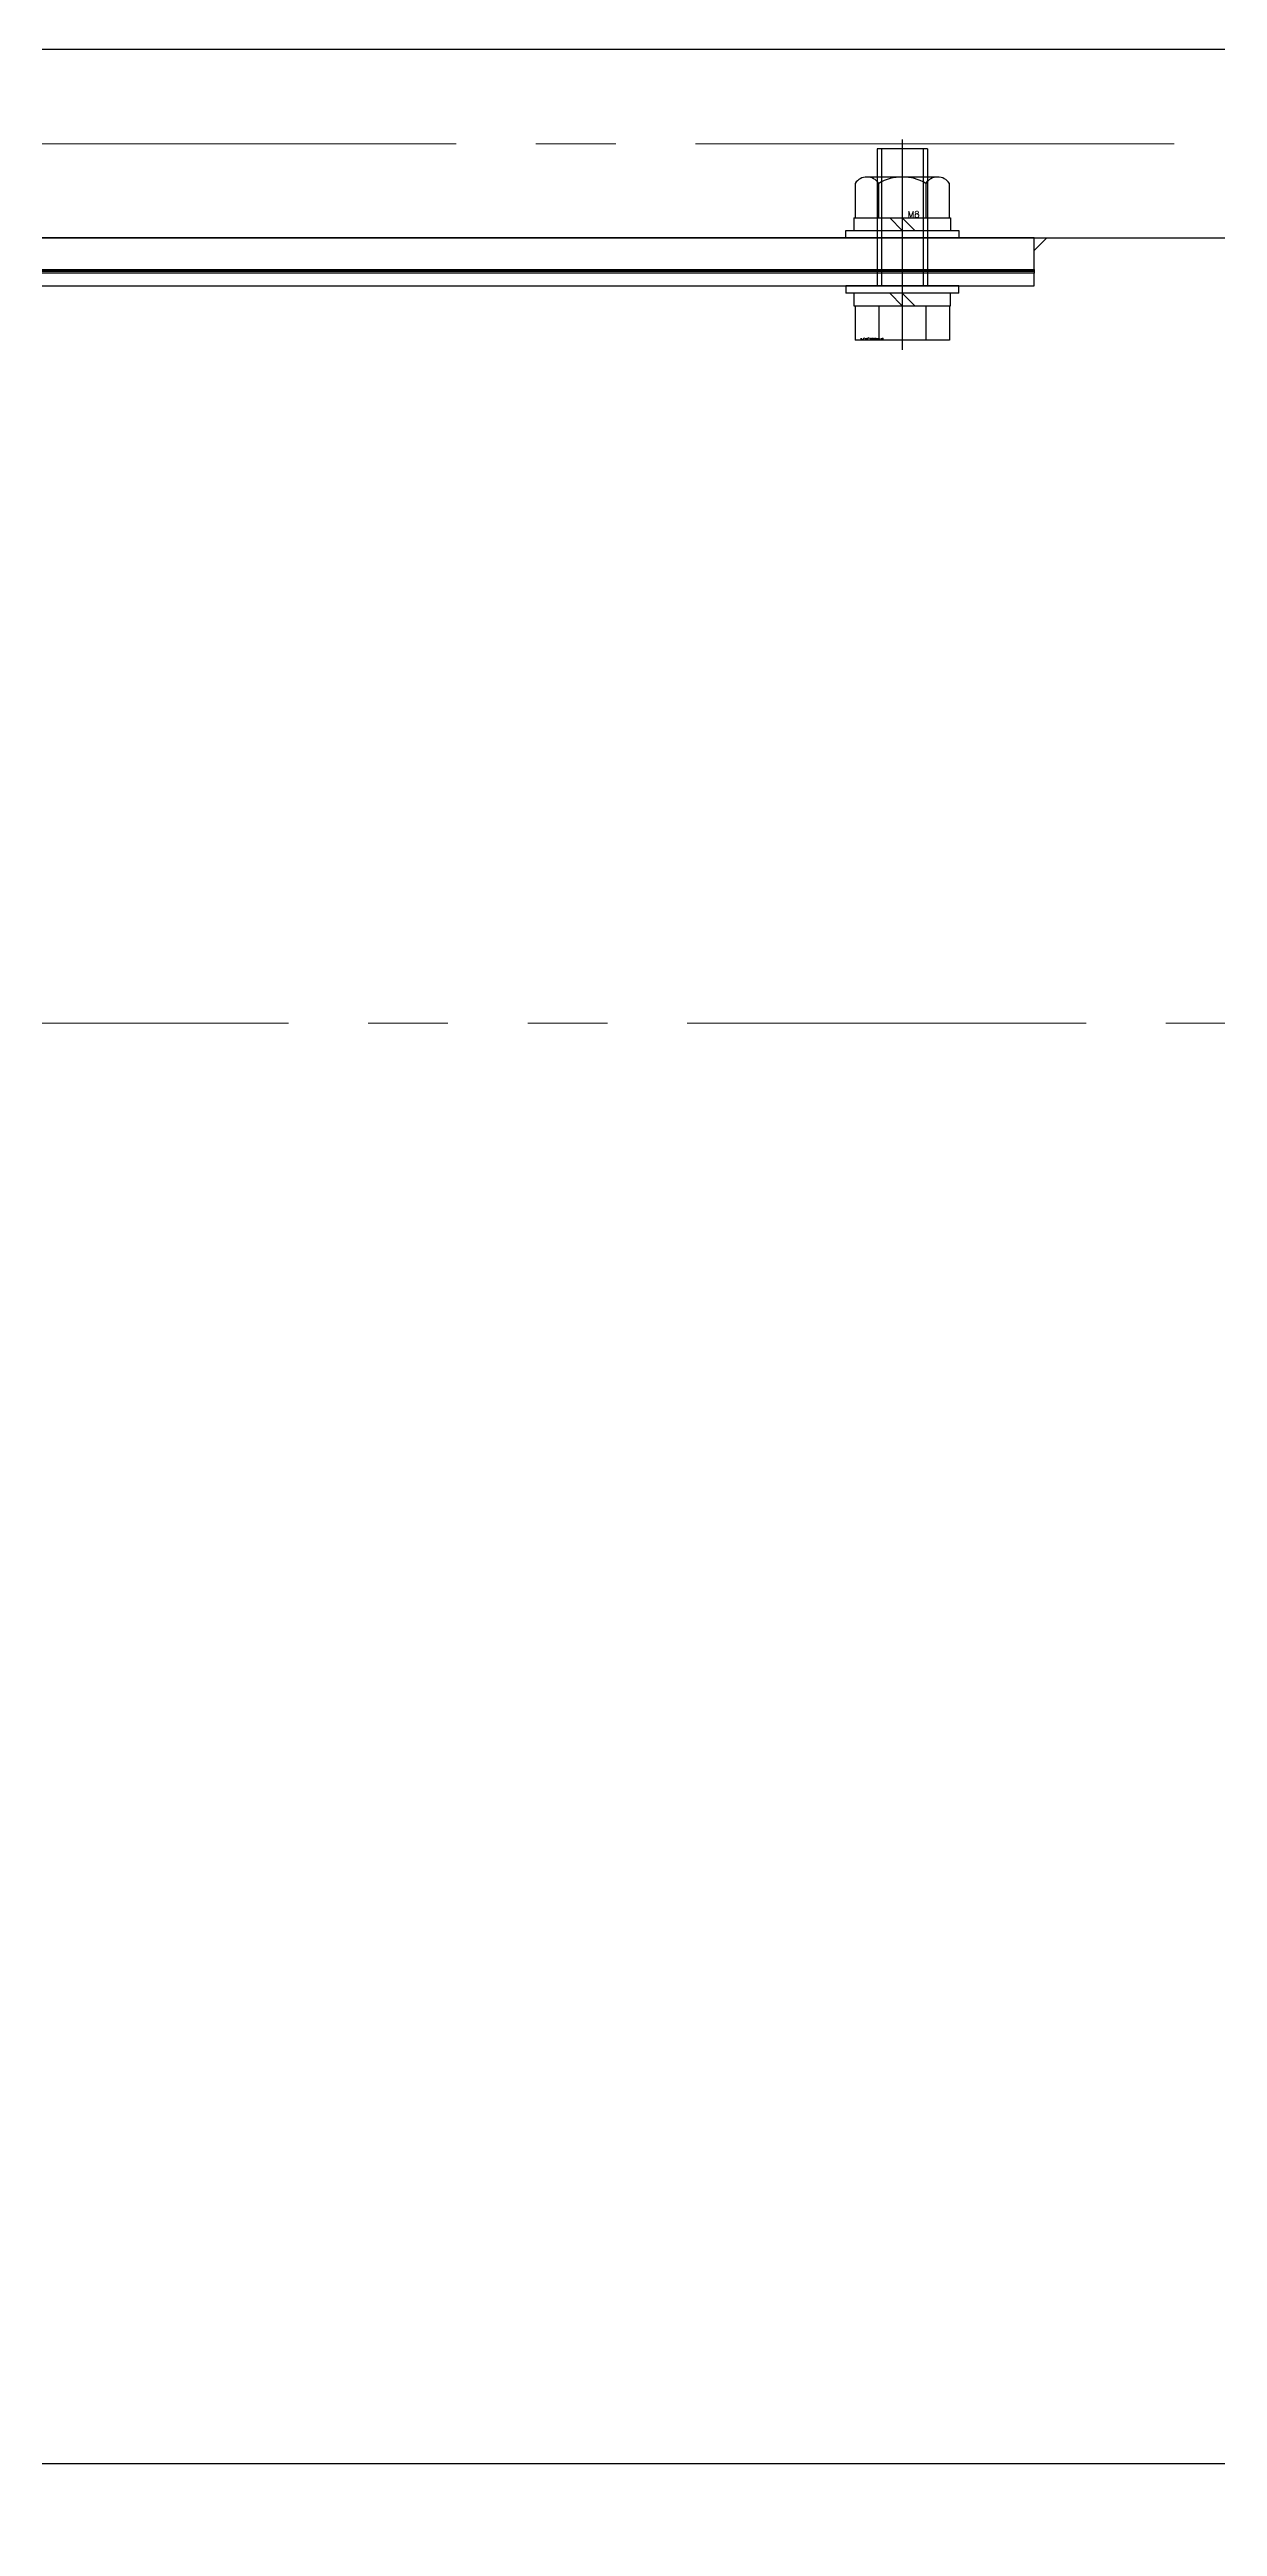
# Model space of a CAD drawing. Header units: millimetres. Extents: x -8731 to 85711, y -14522 to 31379.
# Drawn here: x -2844.9 to -2658.9, y 2365 to 2759.4 of the extents above; entities that cross this region are included whole.
import ezdxf

# ---------------------------------------------------------------- set-up
doc = ezdxf.new("R2010")
doc.units = ezdxf.units.MM
doc.header["$LTSCALE"] = 4
doc.header["$PDMODE"] = 99
doc.header["$PDSIZE"] = 1
for name, pattern in [('CENTER2', [28.575, 19.05, -3.175, 3.175, -3.175]), ('HIDDEN', [9.525, 6.35, -3.175]), ('PHANTOM2', [31.75, 15.875, -3.175, 3.175, -3.175, 3.175, -3.175])]:
    doc.linetypes.add(name, pattern=pattern)
for name, color, linetype, lineweight in [('05_CENTER', 4, 'CENTER2', 13), ('06_PHANTOM', 2, 'PHANTOM2', 13), ('08_DIM', 3, 'Continuous', 13)]:
    doc.layers.add(name, color=color, linetype=linetype, lineweight=lineweight)
doc.layers.add('10_DRAFT', color=8, linetype='Continuous', lineweight=0, plot=False)
doc.styles.add('KSS_TXT', font='txt.shx', dxfattribs={"bigfont": 'extfont2.shx'})
doc.styles.add('KSS_TXT_L', font='txt.shx', dxfattribs={"height": 9, "bigfont": 'extfont2.shx'})
doc.dimstyles.new('KSS_DIM', dxfattribs={"dimscale": 3, "dimtxt": 3, "dimasz": 2.5, "dimexe": 1.25, "dimexo": 0.625, "dimtad": 1, "dimdsep": 46, "dimtxsty": 'KSS_TXT', "dimblk": 'OPEN30', "dimcen": 0, "dimazin": 2, "dimtfac": 0.75, "dimtmove": 0, "dimatfit": 3, "dimldrblk": 'OPEN30', "dimfxl": 1, "dimtolj": 1, "dimarcsym": 0})

# ---------------------------------------------------------------- blocks, each defined once
blk = doc.blocks.new('A$C35A251B1_1_1_1')
at = {"color": 0}
blk.add_lwpolyline([(-945, 0.3), (-945, 0), (945, 0), (945, 0.3)], close=True, dxfattribs=at)
at = {"layer": '10_DRAFT'}
blk.add_line((924, 0), (924, 0.3), dxfattribs=at)
blk = doc.blocks.new('A$C39886CB1_1_1_1')
at = {"color": 0}
for points in [[(-945, 0), (945, 0), (945, -5), (-945, -5)], [(-1073, -5), (1073, -5), (1075, -7), (1075, -33), (1073, -35), (-1073, -35), (-1075, -33), (-1075, -7)]]:
    blk.add_lwpolyline(points, close=True, dxfattribs=at)
at = {"color": 3}
blk.add_lwpolyline([(945, -5), (947, -5), (947, -5), (945, -3)], close=True, dxfattribs=at)
at = {"layer": '05_CENTER'}
for p, q in [((924, -9.18), (924, 3.91)), ((1081.59, -20), (-1081.04, -20))]:
    blk.add_line(p, q, dxfattribs=at)
blk = doc.blocks.new('A$C1204623A_1_1_1')
at = {"color": 0}
blk.add_lwpolyline([(945, -2), (945, 0), (-945, 0), (-945, -2)], close=True, dxfattribs=at)
at = {"layer": '05_CENTER'}
blk.add_line((924, 2.58), (924, -4.67), dxfattribs=at)
blk = doc.blocks.new('A$C46CB4146_1_1_1')
at = {"color": 0}
for p, q in [((-7.51, 8.7), (7.51, 8.7)), ((-7.51, 3.2), (-7.51, 8.7)), ((-3.75, 3.2), (-3.75, 8.7)), ((3.75, 3.2), (3.75, 8.7)), ((7.51, 3.2), (7.51, 8.7)), ((-9, 1.2), (9, 1.2)), ((-9, 1.2), (-9, 0)), ((-7.7, 3.2), (-7.7, 1.2)), ((7.7, 3.2), (-7.7, 3.2)), ((0, 1.2), (-2, 3.2)), ((0, 3.2), (2, 1.2)), ((7.7, 1.2), (7.7, 3.2)), ((9, 0), (9, 1.2)), ((-9, 0), (9, 0))]:
    blk.add_line(p, q, dxfattribs=at)
at = {"color": 0, "linetype": 'CENTER2'}
blk.add_line((0, -23.3), (0, 10.2), dxfattribs=at)
at = {"color": 0, "linetype": 'HIDDEN'}
for p, q in [((-4, -21.8), (-4, 0)), ((-3.32, -21.8), (-3.32, 0)), ((3.32, -21.8), (3.32, 0)), ((4, -21.8), (4, 0)), ((-4, -21.8), (4, -21.8))]:
    blk.add_line(p, q, dxfattribs=at)
at = {"layer": '10_DRAFT', "style": 'KSS_TXT_L'}
blk.add_text('BT-M8x25L,SW,PW', height=0.3, dxfattribs=at).set_placement((2.97, 8.36))
blk = doc.blocks.new('M8Nza_1_1_1')
at = {"color": 0}
for p, q in [((-7.5, 8.69), (-7.5, 3.2)), ((5.62, 9.7), (-5.63, 9.7)), ((-3.75, 3.2), (-3.75, 8.69)), ((3.75, 8.69), (3.75, 3.2)), ((7.5, 3.2), (7.5, 8.69)), ((-7.7, 3.2), (7.7, 3.2)), ((-7.7, 3.2), (-7.7, 1.2)), ((0, 1.2), (-2, 3.2)), ((0, 3.2), (2, 1.2)), ((7.7, 3.2), (7.7, 1.2))]:
    blk.add_line(p, q, dxfattribs=at)
at = {"color": 0, "linetype": 'CENTER2'}
blk.add_line((0, 9.7), (0, 0), dxfattribs=at)
at = {"color": 0}
blk.add_lwpolyline([(-9, 1.2), (9, 1.2), (9, 0), (-9, 0)], close=True, dxfattribs=at)
for centre, radius, start, end in [((-5.63, 7.45), 2.25, 33.626, 146.374), ((0, 2.2), 7.5, 60, 120), ((5.62, 7.45), 2.25, 33.626, 146.374)]:
    blk.add_arc(centre, radius, start, end, dxfattribs=at)
at = {"layer": '10_DRAFT', "style": 'KSS_TXT'}
blk.add_text('M8', height=1, dxfattribs=at).set_placement((0.87, 3.27))
blk = doc.blocks.new('A$C60FD5FF4_1')
at = {"xscale": -1, "rotation": 180}
for name, p in [('A$C39886CB1_1_1_1', (-1008, -20)), ('A$C35A251B1_1_1_1', (-1008, -20)), ('A$C35A251B1_1_1_1', (-1008, -20.3))]:
    blk.add_blockref(name, p, dxfattribs=at)
at = {"rotation": 180}
blk.add_blockref('A$C46CB4146_1_1_1', (-84, -22.6), dxfattribs=at)
for name, p in [('M8Nza_1_1_1', (-84, -15)), ('A$C1204623A_1_1_1', (-1008, -20.6))]:
    blk.add_blockref(name, p)
blk = doc.blocks.new('_Open30')
at = {"color": 0, "linetype": 'ByBlock', "lineweight": -2}
for p, q in [((-1, 0.268), (0, 0)), ((0, 0), (-1, -0.268)), ((0, 0), (-1, 0))]:
    blk.add_line(p, q, dxfattribs=at)
blk = doc.blocks.new('*D2030')
at = {"layer": '08_DIM', "color": 0, "lineweight": -2, "transparency": 16777216}
for p, q in [((-4633.12, 2499.42), (-4633.12, 2365.03)), ((-2633.12, 2499.42), (-2633.12, 2365.03)), ((-2653.12, 2375.03), (-4613.12, 2375.03))]:
    blk.add_line(p, q, dxfattribs=at)
at = {"layer": 'Defpoints', "color": 0, "transparency": 16777216}
for p in [(-4633.12, 2504.42), (-2633.12, 2504.42), (-4633.12, 2375.03)]:
    blk.add_point(p, dxfattribs=at)
at = {"layer": '08_DIM', "color": 0, "lineweight": -2, "transparency": 16777216, "xscale": 20, "yscale": 20, "zscale": 20, "rotation": 180}
blk.add_blockref('_Open30', (-4633.12, 2375.03), dxfattribs=at)
at = {"layer": '08_DIM', "color": 0, "lineweight": -2, "transparency": 16777216, "xscale": 20, "yscale": 20, "zscale": 20}
blk.add_blockref('_Open30', (-2633.12, 2375.03), dxfattribs=at)
at = {"layer": '08_DIM', "color": 0, "transparency": 16777216, "insert": (-3633.12, 2392.03), "char_height": 24, "attachment_point": 5, "style": 'KSS_TXT'}
blk.add_mtext('\\A1;2000', dxfattribs=at)

msp = doc.modelspace()

# ---------------------------------------------------------------- linework, layer by layer
at = {"layer": '06_PHANTOM'}
msp.add_line((-2044.84639, 2604.41534), (-5135.29618, 2604.41534), dxfattribs=at)

# ---------------------------------------------------------------- block references
msp.add_blockref('A$C60FD5FF4_1', (-2625.12248, 2744.41534))

# ---------------------------------------------------------------- dimensions: what is measured, and where the dimension line sits
at = {"layer": '08_DIM'}
dim = msp.add_linear_dim(base=(-4633.12248, 2375.03315), p1=(-2633.12248, 2504.41534), p2=(-4633.12248, 2504.41534), angle=180, dimstyle='KSS_DIM', override={"dimscale": 8}, dxfattribs=at)
dim.commit()
dim.dimension.update_dxf_attribs({"geometry": '*D2030', "text_midpoint": (-3633.12248, 2392.03315)})

doc.saveas('drawing.dxf')
